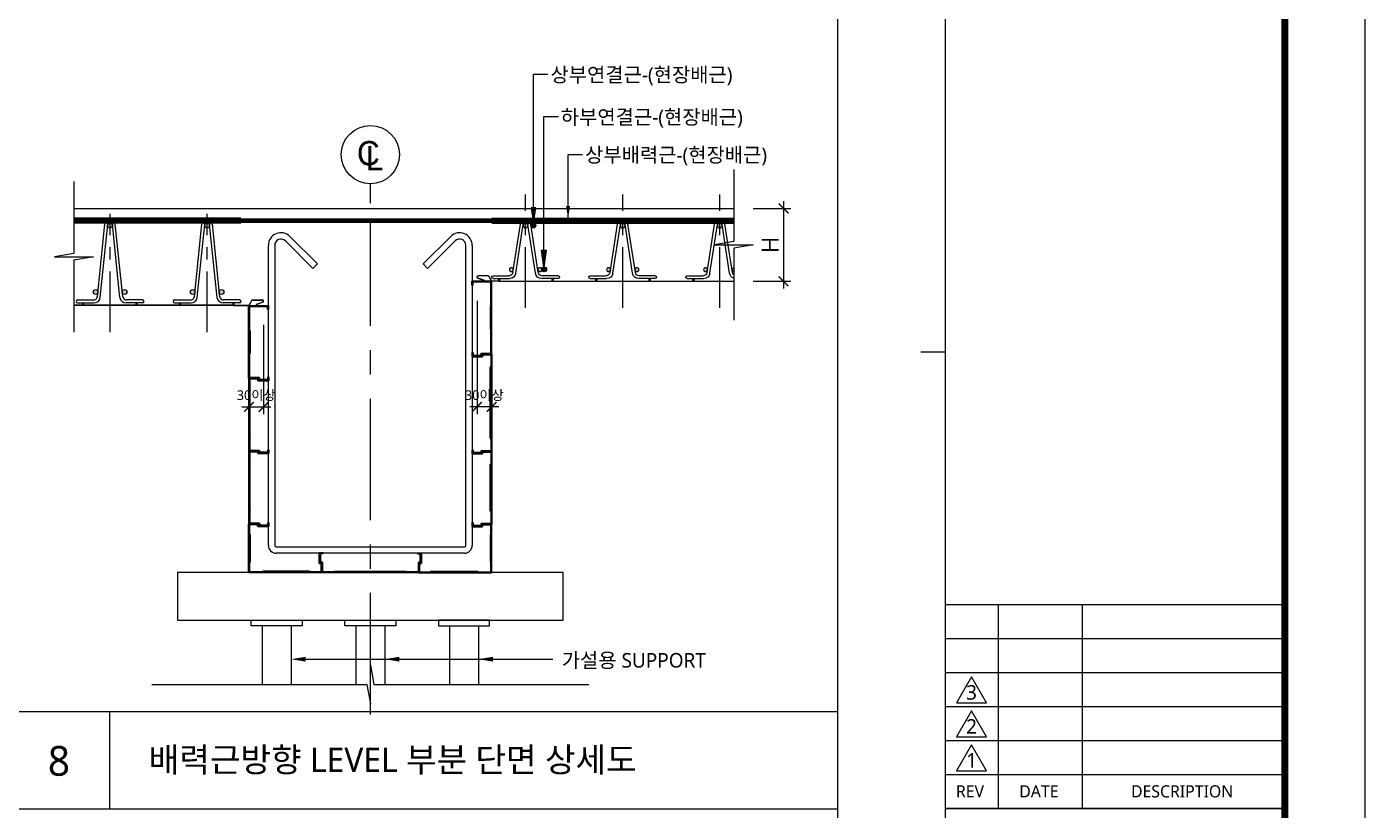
# Model space of a CAD drawing. Extents: x 10983 to 44623, y -18406 to 11294.
# Drawn here: x 16713 to 19471, y -16463 to -14849 of the extents above; entities that cross this region are included whole.
import ezdxf
from ezdxf.enums import TextEntityAlignment as Align

# ---------------------------------------------------------------- set-up
doc = ezdxf.new("R2010")
doc.units = 0
doc.header["$LTSCALE"] = 100
doc.header["$MEASUREMENT"] = 0
doc.header["$PDMODE"] = 3
doc.header["$PDSIZE"] = 10
doc.linetypes.add('CEN', pattern=[62, 60, -1, 0, -1])
doc.linetypes.add('CENTERX2', pattern=[4, 2.5, -0.5, 0.5, -0.5])
doc.layers.get('0').update_dxf_attribs({"linetype": 'CONTINUOUS'})
doc.layers.get('Defpoints').update_dxf_attribs({"color": 165, "linetype": 'CONTINUOUS'})
for name, color, linetype in [('-상부연결근', 4, 'CONTINUOUS'), ('-하부연결근', 4, 'CONTINUOUS'), ('DECK-CEN', 1, 'CEN'), ('DECK-CON', 2, 'CONTINUOUS'), ('DECK-DIM', 255, 'CONTINUOUS'), ('DECK-LATTICE', 7, 'CONTINUOUS'), ('DECK-MAIN BAR', 2, 'CONTINUOUS'), ('DECK-PG', 4, 'CONTINUOUS'), ('DECK-RC', 251, 'CONTINUOUS'), ('DECK-RC(ETC)', 252, 'CONTINUOUS'), ('DECK-TABLE', 7, 'CONTINUOUS'), ('DECK-TEX1', 6, 'CONTINUOUS'), ('DECK-TEXT', 7, 'CONTINUOUS'), ('DECK-TITLE TEXT', 3, 'CONTINUOUS'), ('DECK-TRANS', 3, 'CONTINUOUS'), ('E2', 7, 'CONTINUOUS'), ('form', 7, 'CONTINUOUS'), ('form_TEX', 7, 'CONTINUOUS'), ('REVISION1', 10, 'CONTINUOUS')]:
    doc.layers.add(name, color=color, linetype=linetype)
doc.styles.add('SY Panel', font='malgun.ttf')
doc.styles.add('VICON TEXT', font='malgun.ttf')
doc.styles.add('굴림', font='Gulim.ttf')
doc.dimstyles.new('STDECK-DIM', dxfattribs={"dimtxt": 35, "dimasz": 20, "dimexe": 15, "dimexo": 40, "dimgap": 10, "dimtad": 1, "dimdec": 0, "dimtxsty": 'SY Panel', "dimblk": 'ARCHTICK', "dimcen": 2.5, "dimdle": 15, "dimclrd": 7, "dimclre": 7, "dimclrt": 6, "dimadec": 0, "dimazin": 0, "dimtfac": 1, "dimtdec": 0, "dimtmove": 0, "dimatfit": 3, "dimldrblk": 'ARCHTICK', "dimfxl": 1, "dimarcsym": 0})
doc.dimstyles.new('SY-SHAPE DIM', dxfattribs={"dimscale": 2.5, "dimtxt": 12, "dimasz": 7, "dimexe": 3, "dimexo": 3, "dimgap": 1.5, "dimtad": 1, "dimdec": 0, "dimlunit": 6, "dimtxsty": 'SY Panel', "dimcen": 2.5, "dimclrt": 4, "dimadec": 0, "dimazin": 0, "dimtfac": 1, "dimtdec": 0, "dimtix": 1, "dimtmove": 0, "dimatfit": 3, "dimfxl": 1, "dimarcsym": 0})

# ---------------------------------------------------------------- blocks, each defined once
blk = doc.blocks.new('_ArchTick')
at = {"color": 0, "linetype": 'ByBlock', "const_width": 0.15}
blk.add_lwpolyline([(-0.5, -0.5), (0.5, 0.5)], dxfattribs=at)
blk = doc.blocks.new('*D533')
at = {"layer": 'DECK-DIM', "color": 7, "linetype": 'ByBlock', "lineweight": -2}
for p, q in [((17200.7, -15463.3), (17200.7, -15647)), ((17170.7, -15475), (17170.7, -15647)), ((17155.7, -15632), (17215.7, -15632))]:
    blk.add_line(p, q, dxfattribs=at)
at = {"layer": 'Defpoints', "color": 0, "ltscale": 0.5}
for p in [(17170.7, -15435), (17200.7, -15423.3), (17200.7, -15632)]:
    blk.add_point(p, dxfattribs=at)
at = {"layer": 'DECK-DIM', "color": 7, "lineweight": -2, "ltscale": 0.5, "xscale": 20, "yscale": 20, "zscale": 20, "rotation": 180}
blk.add_blockref('_ArchTick', (17170.7, -15632), dxfattribs=at)
at = {"layer": 'DECK-DIM', "color": 7, "lineweight": -2, "ltscale": 0.5, "xscale": 20, "yscale": 20, "zscale": 20}
blk.add_blockref('_ArchTick', (17200.7, -15632), dxfattribs=at)
at = {"layer": 'DECK-DIM', "color": 6, "ltscale": 0.5, "insert": (17185.7, -15608.9), "char_height": 35, "attachment_point": 5, "style": 'SY Panel'}
blk.add_mtext('{\\H0.57143x;30이상}', dxfattribs=at)
blk = doc.blocks.new('*D534')
at = {"layer": 'DECK-DIM', "color": 7, "linetype": 'ByBlock', "lineweight": -2}
for p, q in [((17640.7, -15413.3), (17640.7, -15647)), ((17670.7, -15475), (17670.7, -15647)), ((17685.7, -15632), (17625.7, -15632))]:
    blk.add_line(p, q, dxfattribs=at)
at = {"layer": 'Defpoints', "color": 0, "ltscale": 0.5}
for p in [(17640.7, -15373.3), (17670.7, -15435), (17640.7, -15632)]:
    blk.add_point(p, dxfattribs=at)
at = {"layer": 'DECK-DIM', "color": 7, "lineweight": -2, "ltscale": 0.5, "xscale": 20, "yscale": 20, "zscale": 20, "rotation": 180}
blk.add_blockref('_ArchTick', (17640.7, -15632), dxfattribs=at)
at = {"layer": 'DECK-DIM', "color": 7, "lineweight": -2, "ltscale": 0.5, "xscale": 20, "yscale": 20, "zscale": 20}
blk.add_blockref('_ArchTick', (17670.7, -15632), dxfattribs=at)
at = {"layer": 'DECK-DIM', "color": 6, "ltscale": 0.5, "insert": (17655.7, -15608.9), "char_height": 35, "attachment_point": 5, "style": 'SY Panel'}
blk.add_mtext('{\\H0.57143x;30이상}', dxfattribs=at)
blk = doc.blocks.new('*D535')
at = {"layer": 'DECK-DIM', "color": 7, "lineweight": -2}
for p, q in [((18272.1, -15208.3), (18272.1, -15388.3)), ((18209.5, -15223.3), (18287.1, -15223.3)), ((18209.5, -15373.3), (18287.1, -15373.3))]:
    blk.add_line(p, q, dxfattribs=at)
at = {"layer": 'Defpoints', "color": 0, "ltscale": 0.5}
for p in [(18169.5, -15223.3), (18169.5, -15373.3), (18272.1, -15373.3)]:
    blk.add_point(p, dxfattribs=at)
at = {"layer": 'DECK-DIM', "color": 7, "lineweight": -2, "ltscale": 0.5, "xscale": 20, "yscale": 20, "zscale": 20}
for p, rotation in [((18272.1, -15223.3), 90), ((18272.1, -15373.3), 270)]:
    blk.add_blockref('_ArchTick', p, dxfattribs=dict(at, rotation=rotation))
at = {"layer": 'DECK-DIM', "color": 6, "ltscale": 0.5, "insert": (18244.6, -15298.3), "char_height": 35, "attachment_point": 5, "rotation": 90, "style": 'SY Panel'}
blk.add_mtext('H', dxfattribs=at)
blk = doc.blocks.new('OC1-150')
at = {"color": 7}
for p, q in [((48, 154), (8, 154)), ((8, 146), (9, 146)), ((10, 0), (10, 1))]:
    blk.add_line(p, q, dxfattribs=at)
at = {"color": 7, "lineweight": 35, "ltscale": 0.2175}
for p, q in [((8, 146), (8, 154)), ((9, 146), (9, 153))]:
    blk.add_line(p, q, dxfattribs=at)
at = {"color": 7, "lineweight": 35}
for p, q in [((47, 153), (9, 153)), ((47, 5), (47, 153)), ((48, 4), (48, 154)), ((46, 102), (46, 56)), ((47, 54), (47, 104)), ((10, 1), (26.5, 1)), ((10, 0), (27.5, 0))]:
    blk.add_line(p, q, dxfattribs=at)
at = {"color": 7, "lineweight": 35, "ltscale": 0.055902}
for p, q in [((46, 102), (47, 104)), ((47, 54), (46, 56))]:
    blk.add_line(p, q, dxfattribs=at)
at = {"color": 7, "lineweight": 35, "ltscale": 0.16}
for p, q in [((26.5, 5), (47, 5)), ((27.5, 4), (48, 4))]:
    blk.add_line(p, q, dxfattribs=at)
at = {"color": 7, "lineweight": 35, "ltscale": 0.085}
for p, q in [((26.5, 1), (26.5, 5)), ((27.5, 0), (27.5, 4))]:
    blk.add_line(p, q, dxfattribs=at)
blk = doc.blocks.new('OC9-150')
at = {"color": 7, "lineweight": 35}
for p, q in [((0, 38), (0, 20.5)), ((1, 38), (1, 21.5)), ((154, 0), (4, 0)), ((153, 1), (5, 1)), ((29, 1), (129, 1)), ((31, 2), (127, 2)), ((41, 1), (121, 1))]:
    blk.add_line(p, q, dxfattribs=at)
at = {"color": 7}
blk.add_line((1, 38), (0, 38), dxfattribs=at)
at = {"color": 7, "lineweight": 35, "ltscale": 0.435001}
for p, q in [((149, 40), (149, 18.5)), ((150, 39), (150, 19.5))]:
    blk.add_line(p, q, dxfattribs=at)
at = {"color": 7, "lineweight": 35, "ltscale": 0.2175}
for p, q in [((157, 40), (149, 40)), ((157, 39), (150, 39))]:
    blk.add_line(p, q, dxfattribs=at)
at = {"color": 7, "lineweight": 35, "ltscale": 0.025}
blk.add_line((157, 39), (157, 40), dxfattribs=at)
at = {"color": 7, "lineweight": 35, "ltscale": 0.085}
for p, q in [((4, 20.5), (0, 20.5)), ((5, 21.5), (1, 21.5))]:
    blk.add_line(p, q, dxfattribs=at)
at = {"color": 7, "lineweight": 35, "ltscale": 0.16}
for p, q in [((4, 20.5), (4, 0)), ((5, 21.5), (5, 1))]:
    blk.add_line(p, q, dxfattribs=at)
at = {"color": 7, "lineweight": 35, "ltscale": 0.055902}
for p, q in [((31, 2), (29, 1)), ((129, 1), (127, 2))]:
    blk.add_line(p, q, dxfattribs=at)
at = {"color": 7, "lineweight": 35, "ltscale": 0.06}
for p, q in [((153, 18.5), (149, 18.5)), ((154, 19.5), (150, 19.5))]:
    blk.add_line(p, q, dxfattribs=at)
at = {"color": 7, "lineweight": 35, "ltscale": 0.210001}
for p, q in [((153, 18.5), (153, 1)), ((154, 19.5), (154, 0))]:
    blk.add_line(p, q, dxfattribs=at)
blk = doc.blocks.new('OC5-150')
at = {"color": 7, "lineweight": 35}
for p, q in [((0, 0), (0, 100)), ((1, 1), (1, 99)), ((1, 80), (1, 20)), ((1, 80), (1, 20)), ((1, 68), (1, 28)), ((1, 68), (1, 28)), ((2, 78), (2, 22)), ((149, 1), (1, 1)), ((127, 1), (27, 1)), ((127, 1), (27, 1)), ((125, 2), (29, 2)), ((115, 1), (35, 1)), ((150, 0), (0, 0))]:
    blk.add_line(p, q, dxfattribs=at)
at = {"color": 7, "lineweight": 35, "ltscale": 0.16}
for p, q in [((19.5, 100), (0, 100)), ((18.5, 99), (1, 99))]:
    blk.add_line(p, q, dxfattribs=at)
at = {"color": 7, "lineweight": 35, "ltscale": 0.085}
for p, q in [((18.5, 95), (18.5, 99)), ((19.5, 96), (19.5, 100))]:
    blk.add_line(p, q, dxfattribs=at)
at = {"color": 7, "lineweight": 35, "ltscale": 0.435001}
for p, q in [((40, 95), (18.5, 95)), ((39, 96), (19.5, 96)), ((145, 40), (145, 18.5)), ((146, 39), (146, 19.5))]:
    blk.add_line(p, q, dxfattribs=at)
at = {"color": 7, "lineweight": 35, "ltscale": 0.2175}
for p, q in [((39, 103), (39, 96)), ((40, 103), (40, 95)), ((153, 40), (145, 40)), ((153, 39), (146, 39))]:
    blk.add_line(p, q, dxfattribs=at)
at = {"color": 7, "lineweight": 35, "ltscale": 0.025}
for p, q in [((39, 103), (40, 103)), ((153, 39), (153, 40))]:
    blk.add_line(p, q, dxfattribs=at)
at = {"color": 7, "lineweight": 35, "ltscale": 0.055902}
for p, q in [((2, 78), (1, 80)), ((1, 20), (2, 22)), ((27, 1), (29, 2)), ((125, 2), (127, 1))]:
    blk.add_line(p, q, dxfattribs=at)
at = {"color": 7, "lineweight": 35, "ltscale": 0.06}
for p, q in [((149, 18.5), (145, 18.5)), ((150, 19.5), (146, 19.5))]:
    blk.add_line(p, q, dxfattribs=at)
at = {"color": 7, "lineweight": 35, "ltscale": 0.210001}
for p, q in [((149, 18.5), (149, 1)), ((150, 19.5), (150, 0))]:
    blk.add_line(p, q, dxfattribs=at)
blk = doc.blocks.new('OC12-200')
at = {"color": 7, "lineweight": 35}
for p, q in [((-204, 38), (-204, 20.5)), ((-203, 38), (-203, 21.5)), ((3, 38), (3, 21.5)), ((4, 38), (4, 20.5)), ((0, 0), (-200, 0)), ((-1, 1), (-199, 1)), ((-175, 1), (-25, 1)), ((-173, 2), (-27, 2)), ((-163, 1), (-33, 1)), ((-7.1, 0), (-40.3, 0))]:
    blk.add_line(p, q, dxfattribs=at)
for p, q in [((-203, 38), (-204, 38)), ((3, 38), (4, 38))]:
    blk.add_line(p, q)
at = {"color": 7, "lineweight": 35, "ltscale": 0.085}
for p, q in [((-200, 20.5), (-204, 20.5)), ((-199, 21.5), (-203, 21.5)), ((-1, 21.5), (3, 21.5)), ((0, 20.5), (4, 20.5))]:
    blk.add_line(p, q, dxfattribs=at)
at = {"color": 7, "lineweight": 35, "ltscale": 0.16}
for p, q in [((-200, 20.5), (-200, 0)), ((-199, 21.5), (-199, 1)), ((-1, 21.5), (-1, 1)), ((0, 20.5), (0, 0))]:
    blk.add_line(p, q, dxfattribs=at)
at = {"color": 7, "lineweight": 35, "ltscale": 0.055902}
for p, q in [((-173, 2), (-175, 1)), ((-25, 1), (-27, 2))]:
    blk.add_line(p, q, dxfattribs=at)
blk = doc.blocks.new('OC10-200')
at = {"color": 7, "lineweight": 35}
for p, q in [((-204, 38), (-204, 20.5)), ((-203, 38), (-203, 21.5)), ((0, 0), (-200, 0)), ((-1, 1), (-199, 1)), ((-175, 1), (-25, 1)), ((-173, 2), (-27, 2)), ((-163, 1), (-33, 1))]:
    blk.add_line(p, q, dxfattribs=at)
blk.add_line((-203, 38), (-204, 38))
at = {"color": 7, "lineweight": 35, "ltscale": 0.435001}
for p, q in [((-5, 40), (-5, 18.5)), ((-4, 39), (-4, 19.5))]:
    blk.add_line(p, q, dxfattribs=at)
at = {"color": 7, "lineweight": 35, "ltscale": 0.2175}
for p, q in [((3, 40), (-5, 40)), ((3, 39), (-4, 39))]:
    blk.add_line(p, q, dxfattribs=at)
at = {"color": 7, "lineweight": 35, "ltscale": 0.025}
blk.add_line((3, 39), (3, 40), dxfattribs=at)
at = {"color": 7, "lineweight": 35, "ltscale": 0.085}
for p, q in [((-200, 20.5), (-204, 20.5)), ((-199, 21.5), (-203, 21.5))]:
    blk.add_line(p, q, dxfattribs=at)
at = {"color": 7, "lineweight": 35, "ltscale": 0.16}
for p, q in [((-200, 20.5), (-200, 0)), ((-199, 21.5), (-199, 1))]:
    blk.add_line(p, q, dxfattribs=at)
at = {"color": 7, "lineweight": 35, "ltscale": 0.055902}
for p, q in [((-173, 2), (-175, 1)), ((-25, 1), (-27, 2))]:
    blk.add_line(p, q, dxfattribs=at)
at = {"color": 7, "lineweight": 35, "ltscale": 0.06}
for p, q in [((-1, 18.5), (-5, 18.5)), ((0, 19.5), (-4, 19.5))]:
    blk.add_line(p, q, dxfattribs=at)
at = {"color": 7, "lineweight": 35, "ltscale": 0.210001}
for p, q in [((-1, 18.5), (-1, 1)), ((0, 19.5), (0, 0))]:
    blk.add_line(p, q, dxfattribs=at)
blk = doc.blocks.new('TG8')
at = {"layer": 'DECK-MAIN BAR'}
h = blk.add_hatch(color=256, dxfattribs=at)
h.dxf.hatch_style = 1
h.paths.add_polyline_path([(17620.3, 14997.2, 1), (17628.3, 14997.2, 1)])
h.paths.add_polyline_path([(17600, 15088.2, 1), (17590, 15088.2, 1)])
edge = h.paths.add_edge_path()
edge.add_line((17566.5, 15001.1), (17566.5, 14993.3))
edge.add_arc((17565.7, 14997.2), 4, 281.5161, 438.4839)
h = blk.add_hatch(color=256, dxfattribs=at)
h.dxf.hatch_style = 1
h.paths.add_polyline_path([(17820.3, 14997.2, 1), (17828.3, 14997.2, 1)])
h.paths.add_polyline_path([(17761.7, 14997.2, 1), (17769.7, 14997.2, 1)])
h.paths.add_polyline_path([(17800, 15088.2, 1), (17790, 15088.2, 1)])
h = blk.add_hatch(color=256, dxfattribs=at)
h.dxf.hatch_style = 1
h.paths.add_polyline_path([(18020.3, 14997.2, 1), (18028.3, 14997.2, 1)])
h.paths.add_polyline_path([(17961.7, 14997.2, 1), (17969.7, 14997.2, 1)])
h.paths.add_polyline_path([(18000, 15088.2, 1), (17990, 15088.2, 1)])
at = {"layer": 'DECK-CEN', "linetype": 'CENTERX2', "ltscale": 0.5}
for p, q in [((17595, 14918.3), (17595, 15151.8)), ((17795, 14918.3), (17795, 15151.8)), ((17995, 14918.3), (17995, 15151.8))]:
    blk.add_line(p, q, dxfattribs=at)
at = {"layer": 'DECK-LATTICE', "ltscale": 0.5}
for p, q in [((18064.4, 15103.2), (17566.5, 15103.2)), ((18064.4, 15093.2), (17566.5, 15093.2)), ((17568.9, 14991.4), (17584.3, 15090.7)), ((17574.7, 14989.7), (17590.2, 15090.1)), ((17615.3, 14989.7), (17599.8, 15090.1)), ((17621.1, 14991.4), (17605.7, 15090.7)), ((17768.9, 14991.4), (17784.3, 15090.7)), ((17774.7, 14989.7), (17790.2, 15090.1)), ((17815.3, 14989.7), (17799.8, 15090.1)), ((17821.1, 14991.4), (17805.7, 15090.7)), ((17968.9, 14991.4), (17984.3, 15090.7)), ((17974.7, 14989.7), (17990.2, 15090.1)), ((18015.3, 14989.7), (17999.8, 15090.1)), ((18021.1, 14991.4), (18005.7, 15090.7)), ((17662, 14978.7), (17628.2, 14978.7)), ((17662, 14984.7), (17629.1, 14984.7)), ((17728, 14984.7), (17761, 14984.7)), ((17728, 14978.7), (17761.8, 14978.7)), ((17862, 14978.7), (17828.2, 14978.7)), ((17862, 14984.7), (17829.1, 14984.7)), ((17928, 14984.7), (17961, 14984.7)), ((17928, 14978.7), (17961.8, 14978.7)), ((18062, 14978.7), (18028.2, 14978.7)), ((18062, 14984.7), (18029.1, 14984.7))]:
    blk.add_line(p, q, dxfattribs=at)
for centre, radius, start, end in [((17587.2, 15090.2), 3.01, 349.5852, 169.9415), ((17602.8, 15090.2), 3.01, 10.0585, 190.4148), ((17787.2, 15090.2), 3.01, 349.5852, 169.9415), ((17802.8, 15090.2), 3.01, 10.0585, 190.4148), ((17987.2, 15090.2), 3.01, 349.5852, 169.9415), ((18002.8, 15090.2), 3.01, 10.0585, 190.4148), ((17561, 14992.7), 8, 314.1038, 351.1777), ((17561.8, 14991.7), 13, 291.2463, 351.1777), ((17628.2, 14991.7), 13, 188.8223, 270), ((17629.1, 14992.7), 8, 188.8223, 270), ((17662, 14981.7), 3, 270, 90), ((17728, 14981.7), 3, 90, 270), ((17761, 14992.7), 8, 270, 351.1777), ((17761.8, 14991.7), 13, 270, 351.1777), ((17828.2, 14991.7), 13, 188.8223, 270), ((17829.1, 14992.7), 8, 188.8223, 270), ((17862, 14981.7), 3, 270, 90), ((17928, 14981.7), 3, 90, 270), ((17961, 14992.7), 8, 270, 351.1777), ((17961.8, 14991.7), 13, 270, 351.1777), ((18028.2, 14991.7), 13, 188.8223, 270), ((18029.1, 14992.7), 8, 188.8223, 270), ((18062, 14981.7), 3, 270, 90)]:
    blk.add_arc(centre, radius, start, end, dxfattribs=at)
at = {"layer": 'DECK-MAIN BAR', "ltscale": 0.5}
for centre, radius in [((17595, 15088.2), 5), ((17795, 15088.2), 5), ((17995, 15088.2), 5), ((17624.3, 14997.2), 4), ((17765.7, 14997.2), 4), ((17824.3, 14997.2), 4), ((17965.7, 14997.2), 4), ((18024.3, 14997.2), 4)]:
    blk.add_circle(centre, radius, dxfattribs=at)
blk.add_arc((17565.7, 14997.2), 4, 281.5161, 78.4839, dxfattribs=at)
at = {"layer": 'DECK-PG'}
for p, q in [((17648.5, 14977.7), (17648.5, 14975.2)), ((17649, 14975.2), (17649, 14977.7)), ((17649.5, 14977.7), (17649.5, 14973.9)), ((17649.5, 14975.2), (17649.5, 14977.2)), ((17650, 14977.7), (17650, 14973.7)), ((17650.5, 14973.9), (17650.5, 14977.7)), ((17738.5, 14977.7), (17738.5, 14975.2)), ((17739, 14975.2), (17739, 14977.7)), ((17739.5, 14977.7), (17739.5, 14973.9)), ((17739.5, 14975.2), (17739.5, 14977.2)), ((17740, 14977.7), (17740, 14973.7)), ((17740.5, 14973.9), (17740.5, 14977.7)), ((17848.5, 14977.7), (17848.5, 14975.2)), ((17849, 14975.2), (17849, 14977.7)), ((17849.5, 14977.7), (17849.5, 14973.9)), ((17849.5, 14975.2), (17849.5, 14977.2)), ((17850, 14977.7), (17850, 14973.7)), ((17850.5, 14973.9), (17850.5, 14977.7)), ((17938.5, 14977.7), (17938.5, 14975.2)), ((17939, 14975.2), (17939, 14977.7)), ((17939.5, 14977.7), (17939.5, 14973.9)), ((17939.5, 14975.2), (17939.5, 14977.2)), ((17940, 14977.7), (17940, 14973.7)), ((17940.5, 14973.9), (17940.5, 14977.7)), ((18048.5, 14977.7), (18048.5, 14975.2)), ((18049, 14975.2), (18049, 14977.7)), ((18049.5, 14977.7), (18049.5, 14973.9)), ((18049.5, 14975.2), (18049.5, 14977.2)), ((18050, 14977.7), (18050, 14973.7)), ((18050.5, 14973.9), (18050.5, 14977.7)), ((18065.4, 14974.2), (18070.6, 14983.9)), ((18065.8, 14974), (18071.1, 14983.7)), ((18071.9, 14984.7), (18092.6, 14984.7)), ((18071.9, 14984.2), (18092.6, 14984.2)), ((18093.3, 14980.4), (18079.9, 14975.5)), ((18093.1, 14980.3), (18079.9, 14975.5)), ((18093.4, 14979.9), (18080.1, 14975)), ((18050.5, 14973.2), (18064.4, 14973.2)), ((18050.8, 14973.7), (18064.4, 14973.7))]:
    blk.add_line(p, q, dxfattribs=at)
at = {"layer": 'DECK-PG', "ltscale": 0.5}
for p, q in [((17649.3, 14973.7), (17566.5, 14973.7)), ((17649.5, 14973.2), (17566.5, 14973.2)), ((17739.5, 14973.2), (17650.5, 14973.2)), ((17739.3, 14973.7), (17650.8, 14973.7)), ((17849.5, 14973.2), (17740.5, 14973.2)), ((17849.3, 14973.7), (17740.8, 14973.7)), ((17939.5, 14973.2), (17850.5, 14973.2)), ((17939.3, 14973.7), (17850.8, 14973.7)), ((18049.5, 14973.2), (17940.5, 14973.2)), ((18049.3, 14973.7), (17940.8, 14973.7))]:
    blk.add_line(p, q, dxfattribs=at)
at = {"layer": 'DECK-PG'}
for centre, radius, start, end in [((17649.5, 14977.7), 1, 0, 180), ((17649.5, 14977.7), 1, 0, 180), ((17649, 14975.2), 0.5, 180, 0), ((17649.5, 14977.7), 0.5, 0, 180), ((17649.3, 14973.9), 0.25, 270, 0), ((17650.8, 14973.9), 0.25, 180, 270), ((17739.5, 14977.7), 1, 0, 180), ((17739.5, 14977.7), 1, 0, 180), ((17739, 14975.2), 0.5, 180, 0), ((17739.5, 14977.7), 0.5, 0, 180), ((17739.3, 14973.9), 0.25, 270, 0), ((17740.8, 14973.9), 0.25, 180, 270), ((17849.5, 14977.7), 1, 0, 180), ((17849.5, 14977.7), 1, 0, 180), ((17849, 14975.2), 0.5, 180, 0), ((17849.5, 14977.7), 0.5, 0, 180), ((17849.3, 14973.9), 0.25, 270, 0), ((17850.8, 14973.9), 0.25, 180, 270), ((17939.5, 14977.7), 1, 0, 180), ((17939.5, 14977.7), 1, 0, 180), ((17939, 14975.2), 0.5, 180, 0), ((17939.5, 14977.7), 0.5, 0, 180), ((17939.3, 14973.9), 0.25, 270, 0), ((17940.8, 14973.9), 0.25, 180, 270), ((18049.5, 14977.7), 1, 0, 180), ((18049.5, 14977.7), 1, 0, 180), ((18049, 14975.2), 0.5, 180, 0), ((18049.5, 14977.7), 0.5, 0, 180), ((18049.3, 14973.9), 0.25, 270, 0), ((18050.8, 14973.9), 0.25, 180, 270), ((18064.4, 14974.7), 1.05, 270, 331.3895), ((18064.4, 14974.7), 1.55, 270, 331.3895), ((18071.9, 14983.2), 1.46, 90, 151.3895), ((18071.9, 14983.2), 0.955, 90, 151.3895), ((18092.6, 14982.2), 2.46, 290, 90), ((18092.6, 14982.2), 1.96, 290, 90), ((17649.5, 14973.7), 0.5, 270, 0), ((17650.5, 14973.7), 0.5, 180, 270), ((17739.5, 14973.7), 0.5, 270, 0), ((17740.5, 14973.7), 0.5, 180, 270), ((17849.5, 14973.7), 0.5, 270, 0), ((17850.5, 14973.7), 0.5, 180, 270), ((17939.5, 14973.7), 0.5, 270, 0), ((17940.5, 14973.7), 0.5, 180, 270), ((18049.5, 14973.7), 0.5, 270, 0), ((18050.5, 14973.7), 0.5, 180, 270)]:
    blk.add_arc(centre, radius, start, end, dxfattribs=at)

msp = doc.modelspace()

# ---------------------------------------------------------------- hatches: boundary and pattern name
at = {"layer": '-상부연결근', "linetype": 'ByBlock'}
h = msp.add_hatch(color=0, dxfattribs=at)
h.paths.add_polyline_path([(17761.6, -15221.9), (17756.8, -15221.9), (17756.8, -15253.3)])
h.paths.add_polyline_path([(17756.8, -15221.9), (17752.1, -15221.9), (17756.8, -15253.3)])
at = {"layer": '-상부연결근'}
h = msp.add_hatch(color=256, dxfattribs=at)
h.dxf.hatch_style = 1
h.paths.add_polyline_path([(17761.8, -15258.3, 1), (17751.8, -15258.3, 1)])
at = {"layer": '-하부연결근', "linetype": 'ByBlock'}
h = msp.add_hatch(color=0, dxfattribs=at)
h.paths.add_polyline_path([(17778.2, -15340.3), (17778.2, -15308.9), (17773.5, -15308.9)])
h.paths.add_polyline_path([(17778.2, -15340.3), (17782.9, -15308.9), (17778.2, -15308.9)])
at = {"layer": '-하부연결근'}
h = msp.add_hatch(color=256, dxfattribs=at)
h.dxf.hatch_style = 1
h.paths.add_polyline_path([(17784, -15348.6, 1), (17774, -15348.6, 1)])
at = {"layer": 'DECK-MAIN BAR', "ltscale": 0.5}
h = msp.add_hatch(color=256, dxfattribs=at)
h.dxf.hatch_style = 1
h.paths.add_polyline_path([(16919.2, -15395.3, 1), (16909.2, -15395.3, 1)])
h.paths.add_polyline_path([(16859.9, -15395.3, 1), (16849.9, -15395.3, 1)])
h.paths.add_polyline_path([(16889.5, -15258.3, 1), (16879.5, -15258.3, 1)])
h = msp.add_hatch(color=256, dxfattribs=at)
h.dxf.hatch_style = 1
h.paths.add_polyline_path([(17119.2, -15395.3, 1), (17109.2, -15395.3, 1)])
h.paths.add_polyline_path([(17059.9, -15395.3, 1), (17049.9, -15395.3, 1)])
h.paths.add_polyline_path([(17089.5, -15258.3, 1), (17079.5, -15258.3, 1)])

# ---------------------------------------------------------------- linework, layer by layer
at = {"layer": '-상부연결근', "color": 0, "linetype": 'ByBlock'}
for p, q in [((17756.8, -14947), (17786.8, -14947)), ((17756.8, -15253.3), (17756.8, -14947))]:
    msp.add_line(p, q, dxfattribs=at)
msp.add_lwpolyline([(17761.6, -15221.9), (17752.1, -15221.9), (17756.8, -15253.3), (17761.6, -15221.9)], dxfattribs=at)
at = {"layer": '-상부연결근'}
msp.add_circle((17756.8, -15258.3), 5, dxfattribs=at)
at = {"layer": '-하부연결근', "color": 0, "linetype": 'ByBlock'}
for p, q in [((17778.2, -15034.2), (17808.2, -15034.2)), ((17778.2, -15344.1), (17778.2, -15034.2))]:
    msp.add_line(p, q, dxfattribs=at)
msp.add_lwpolyline([(17773.5, -15308.9), (17782.9, -15308.9), (17778.2, -15344.1), (17773.5, -15308.9)], dxfattribs=at)
at = {"layer": '-하부연결근'}
msp.add_circle((17779, -15348.6), 5, dxfattribs=at)
at = {"linetype": 'Continuous', "ltscale": 4}
msp.add_line((17287.7, -16151.7), (17797.1, -16151.7), dxfattribs=at)
for points in [[(17287.7, -16156.7), (17257.7, -16151.7), (17287.7, -16146.7)], [(17480.7, -16156.7), (17450.7, -16151.7), (17480.7, -16146.7)], [(17673.7, -16156.7), (17643.7, -16151.7), (17673.7, -16146.7)]]:
    msp.add_solid(points, dxfattribs=at)
at = {"layer": 'DECK-CEN', "linetype": 'CENTERX2', "ltscale": 0.5}
for p, q in [((16884.5, -15478.2), (16884.5, -15234.7)), ((17084.5, -15478.2), (17084.5, -15234.7))]:
    msp.add_line(p, q, dxfattribs=at)
at = {"layer": 'DECK-CEN', "linetype": 'CENTERX2'}
msp.add_line((17420.9, -16265.3), (17420.9, -15252.7), dxfattribs=at)
at = {"layer": 'DECK-CON'}
msp.add_line((16810.2, -15223.3), (18169.5, -15223.3), dxfattribs=at)
for points in [[(18169.5, -15143.3), (18169.5, -15291.3), (18129.5, -15298.3), (18209.5, -15298.3), (18169.5, -15305.4), (18169.5, -15453.3)], [(16810.2, -15168.1), (16810.2, -15316), (16770.2, -15323.1), (16850.2, -15323.1), (16810.2, -15330.1), (16810.2, -15478.1)], [(16970.9, -16203.7), (17413.9, -16203.7), (17420.9, -16243.7), (17420.9, -16163.7), (17428, -16203.7), (17870.9, -16203.7)]]:
    msp.add_lwpolyline(points, dxfattribs=at)
at = {"layer": 'DECK-LATTICE', "ltscale": 0.5}
for p, q in [((17154, -15243.3), (16810.2, -15243.3)), ((17154, -15253.3), (16810.2, -15253.3)), ((16858.4, -15405.1), (16873.8, -15255.8)), ((16864.2, -15406.8), (16879.8, -15256.5)), ((16904.9, -15406.8), (16889.3, -15256.5)), ((16910.7, -15405.1), (16895.3, -15255.8)), ((17058.4, -15405.1), (17073.8, -15255.8)), ((17064.2, -15406.8), (17079.8, -15256.5)), ((17104.9, -15406.8), (17089.3, -15256.5)), ((17110.7, -15405.1), (17095.3, -15255.8)), ((16817.5, -15411.8), (16850.5, -15411.8)), ((16951.5, -15411.8), (16918.6, -15411.8)), ((17017.5, -15411.8), (17050.5, -15411.8)), ((17151.5, -15411.8), (17118.6, -15411.8)), ((16817.5, -15417.8), (16851.4, -15417.8)), ((16951.5, -15417.8), (16917.7, -15417.8)), ((17017.5, -15417.8), (17051.4, -15417.8)), ((17151.5, -15417.8), (17117.7, -15417.8))]:
    msp.add_line(p, q, dxfattribs=at)
for centre, radius, start, end in [((16876.8, -15256.4), 3.01, 349.5852, 169.9415), ((16892.3, -15256.4), 3.01, 10.0585, 190.4148), ((17076.8, -15256.4), 3.01, 349.5852, 169.9415), ((17092.3, -15256.4), 3.01, 10.0585, 190.4148), ((16817.5, -15414.8), 3, 90, 270), ((16850.5, -15403.8), 8, 270, 351.1777), ((16851.4, -15404.8), 13, 270, 351.1777), ((16917.7, -15404.8), 13, 188.8223, 270), ((16918.6, -15403.8), 8, 188.8223, 270), ((16951.5, -15414.8), 3, 270, 90), ((17017.5, -15414.8), 3, 90, 270), ((17050.5, -15403.8), 8, 270, 351.1777), ((17051.4, -15404.8), 13, 270, 351.1777), ((17117.7, -15404.8), 13, 188.8223, 270), ((17118.6, -15403.8), 8, 188.8223, 270), ((17151.5, -15414.8), 3, 270, 90)]:
    msp.add_arc(centre, radius, start, end, dxfattribs=at)
at = {"layer": 'DECK-MAIN BAR', "ltscale": 0.5}
for centre in [(16884.5, -15258.3), (17084.5, -15258.3), (16854.9, -15395.3), (16914.2, -15395.3), (17054.9, -15395.3), (17114.2, -15395.3)]:
    msp.add_circle(centre, 5, dxfattribs=at)
at = {"layer": 'DECK-PG'}
for p, q in [((17171.1, -15422.3), (17176.4, -15412.6)), ((17171.5, -15422.5), (17176.8, -15412.8)), ((17177.6, -15411.8), (17198.3, -15411.8)), ((17177.6, -15412.3), (17198.3, -15412.3)), ((16828, -15418.8), (16828, -15421.3)), ((16828.5, -15421.3), (16828.5, -15418.8)), ((16829, -15418.8), (16829, -15422.6)), ((16829, -15421.3), (16829, -15419.3)), ((16829.5, -15418.8), (16829.5, -15422.8)), ((16830, -15422.6), (16830, -15418.8)), ((16938, -15418.8), (16938, -15421.3)), ((16938.5, -15421.3), (16938.5, -15418.8)), ((16939, -15418.8), (16939, -15422.6)), ((16939, -15421.3), (16939, -15419.3)), ((16939.5, -15418.8), (16939.5, -15422.8)), ((16940, -15422.6), (16940, -15418.8)), ((17028, -15418.8), (17028, -15421.3)), ((17028.5, -15421.3), (17028.5, -15418.8)), ((17029, -15418.8), (17029, -15422.6)), ((17029, -15421.3), (17029, -15419.3)), ((17029.5, -15418.8), (17029.5, -15422.8)), ((17030, -15422.6), (17030, -15418.8)), ((17138, -15418.8), (17138, -15421.3)), ((17138.5, -15421.3), (17138.5, -15418.8)), ((17139, -15418.8), (17139, -15422.6)), ((17139, -15421.3), (17139, -15419.3)), ((17139.5, -15418.8), (17139.5, -15422.8)), ((17140, -15422.6), (17140, -15418.8)), ((17140, -15423.3), (17170.1, -15423.3)), ((17140.3, -15422.8), (17170.1, -15422.8)), ((17199, -15416.1), (17185.6, -15421)), ((17199.1, -15416.6), (17185.8, -15421.5))]:
    msp.add_line(p, q, dxfattribs=at)
at = {"layer": 'DECK-PG', "ltscale": 0.5}
for p, q in [((16828.8, -15422.8), (16810.2, -15422.8)), ((16829, -15423.3), (16810.2, -15423.3)), ((16939, -15423.3), (16830, -15423.3)), ((16938.8, -15422.8), (16830.3, -15422.8)), ((17029, -15423.3), (16940, -15423.3)), ((17028.8, -15422.8), (16940.3, -15422.8)), ((17139, -15423.3), (17030, -15423.3)), ((17138.8, -15422.8), (17030.3, -15422.8)), ((17185.6, -15421), (17185.8, -15421.5))]:
    msp.add_line(p, q, dxfattribs=at)
at = {"layer": 'DECK-PG'}
for centre, radius, start, end in [((17177.6, -15413.3), 1.46, 90, 151.3895), ((17177.6, -15413.3), 0.955, 90, 151.3895), ((17198.3, -15414.3), 2.46, 290, 90), ((17198.3, -15414.3), 1.96, 290, 90), ((16829, -15418.8), 1, 0, 180), ((16829, -15418.8), 1, 0, 180), ((16828.5, -15421.3), 0.5, 180, 0), ((16829, -15418.8), 0.5, 0, 180), ((16828.8, -15422.6), 0.25, 270, 0), ((16829, -15422.8), 0.5, 270, 0), ((16830, -15422.8), 0.5, 180, 270), ((16830.3, -15422.6), 0.25, 180, 270), ((16939, -15418.8), 1, 0, 180), ((16939, -15418.8), 1, 0, 180), ((16938.5, -15421.3), 0.5, 180, 0), ((16939, -15418.8), 0.5, 0, 180), ((16938.8, -15422.6), 0.25, 270, 0), ((16939, -15422.8), 0.5, 270, 0), ((16940, -15422.8), 0.5, 180, 270), ((16940.3, -15422.6), 0.25, 180, 270), ((17029, -15418.8), 1, 0, 180), ((17029, -15418.8), 1, 0, 180), ((17028.5, -15421.3), 0.5, 180, 0), ((17029, -15418.8), 0.5, 0, 180), ((17028.8, -15422.6), 0.25, 270, 0), ((17029, -15422.8), 0.5, 270, 0), ((17030, -15422.8), 0.5, 180, 270), ((17030.3, -15422.6), 0.25, 180, 270), ((17139, -15418.8), 1, 0, 180), ((17139, -15418.8), 1, 0, 180), ((17138.5, -15421.3), 0.5, 180, 0), ((17139, -15418.8), 0.5, 0, 180), ((17138.8, -15422.6), 0.25, 270, 0), ((17139, -15422.8), 0.5, 270, 0), ((17140, -15422.8), 0.5, 180, 270), ((17140.3, -15422.6), 0.25, 180, 270), ((17170.1, -15421.8), 1.05, 270, 331.3895), ((17170.1, -15421.8), 1.55, 270, 331.3895)]:
    msp.add_arc(centre, radius, start, end, dxfattribs=at)
at = {"layer": 'DECK-RC', "color": 1}
for p, q in [((17210.7, -15917.3), (17210.7, -15299.3)), ((17223.7, -15299.3), (17223.7, -15917.3)), ((17302.5, -15346.7), (17245.9, -15290.1)), ((17255.1, -15281), (17311.7, -15337.5)), ((17529.8, -15337.5), (17586.3, -15281)), ((17595.5, -15290.1), (17538.9, -15346.7)), ((17617.7, -15917.3), (17617.7, -15299.3)), ((17630.7, -15299.3), (17630.7, -15917.3)), ((17311.7, -15337.5), (17302.5, -15346.7)), ((17538.9, -15346.7), (17529.8, -15337.5)), ((17226.7, -15920.3), (17614.7, -15920.3)), ((17614.7, -15933.3), (17226.7, -15933.3))]:
    msp.add_line(p, q, dxfattribs=at)
for centre, radius, start, end in [((17236.7, -15299.3), 26, 45, 180), ((17604.7, -15299.3), 26, 0, 135), ((17236.7, -15299.3), 13, 45, 180), ((17604.7, -15299.3), 13, 0, 135), ((17226.7, -15917.3), 16, 180, 270), ((17226.7, -15917.3), 3, 180, 270), ((17614.7, -15917.3), 16, 270, 0), ((17614.7, -15917.3), 3, 270, 0)]:
    msp.add_arc(centre, radius, start, end, dxfattribs=at)
at = {"layer": 'DECK-RC(ETC)', "linetype": 'Continuous', "ltscale": 4}
for p, q in [((17817.9, -15973.3), (17023.5, -15973.3)), ((17023.5, -15973.3), (17023.5, -16071.6)), ((17817.9, -16071.6), (17817.9, -15973.3)), ((17023.5, -16071.6), (17817.9, -16071.6)), ((17175.4, -16071.6), (17280.1, -16071.6)), ((17175.4, -16082.9), (17175.4, -16071.6)), ((17280.1, -16071.6), (17280.1, -16082.9)), ((17368.4, -16071.6), (17473.1, -16071.6)), ((17368.4, -16082.9), (17368.4, -16071.6)), ((17473.1, -16071.6), (17473.1, -16082.9)), ((17666, -16071.6), (17561.4, -16071.6)), ((17561.4, -16071.6), (17561.4, -16082.9)), ((17666, -16082.9), (17666, -16071.6)), ((17280.1, -16082.9), (17175.4, -16082.9)), ((17197.7, -16082.9), (17197.7, -16203.7)), ((17257.7, -16082.9), (17257.7, -16203.7)), ((17473.1, -16082.9), (17368.4, -16082.9)), ((17390.7, -16082.9), (17390.7, -16203.7)), ((17450.7, -16082.9), (17450.7, -16203.7)), ((17561.4, -16082.9), (17666, -16082.9)), ((17583.7, -16082.9), (17583.7, -16203.7)), ((17643.7, -16082.9), (17643.7, -16203.7))]:
    msp.add_line(p, q, dxfattribs=at)
at = {"layer": 'DECK-TABLE', "ltscale": 0.5}
for p, q in [((18383.2, -16260.3), (11583.2, -16260.3)), ((16883.2, -16260.3), (16883.2, -16460.3)), ((18383.2, -16460.3), (11583.2, -16460.3))]:
    msp.add_line(p, q, dxfattribs=at)
msp.add_lwpolyline([(11583.2, -13160.3), (18383.2, -13160.3), (18383.2, -18110.3), (11583.2, -18110.3)], close=True, dxfattribs=at)
at = {"layer": 'DECK-TRANS', "const_width": 10, "elevation": 0}
msp.add_lwpolyline([(18169.5, -15248.3), (16810.2, -15248.3)], dxfattribs=at)
at = {"layer": 'Defpoints'}
msp.add_lwpolyline([(11060.6, -18406.4), (19470.6, -18406.4), (19470.6, -12466.3), (11060.6, -12466.3)], close=True, dxfattribs=at)
at = {"layer": 'E2', "linetype": 'ByBlock'}
msp.add_line((17420.9, -15212.4), (17420.9, -15172.4), dxfattribs=at)
msp.add_circle((17420.9, -15112.4), 60, dxfattribs=at)
at = {"layer": 'form', "color": 30}
for p, q in [((18604.9, -12860.3), (18604.9, -18178.5)), ((18604.9, -15519.4), (18554.9, -15519.4))]:
    msp.add_line(p, q, dxfattribs=at)
at = {"layer": 'form', "ltscale": 2}
for p, q in [((18604.9, -16038.9), (19304.2, -16038.9)), ((18714, -16038.9), (18714, -16458.9)), ((18887.7, -16038.9), (18887.7, -16458.9)), ((18604.9, -16108.9), (19304.2, -16108.9)), ((18604.9, -16178.9), (19304.2, -16178.9)), ((18604.9, -16248.9), (19304.2, -16248.9)), ((18604.9, -16318.9), (19304.2, -16318.9)), ((18604.9, -16388.9), (19304.2, -16388.9)), ((19304.9, -16458.9), (18604.9, -16458.9)), ((18604.9, -16458.9), (19304.9, -16458.9))]:
    msp.add_line(p, q, dxfattribs=at)
at = {"layer": 'form', "color": 30, "ltscale": 0.5}
msp.add_line((18604.9, -16458.9), (19304.2, -16458.9), dxfattribs=at)
at = {"layer": 'form', "color": 30, "const_width": 14.2}
msp.add_lwpolyline([(11351.2, -12860.3), (11351.2, -18178.5), (19304.9, -18178.5), (19304.9, -12860.3)], close=True, dxfattribs=at)
at = {"layer": 'REVISION1', "ltscale": 2}
for points in [[(18659.6, -16187.8), (18628.5, -16241.6), (18690.6, -16241.6), (18659.6, -16187.8)], [(18659.6, -16257.8), (18628.5, -16311.6), (18690.6, -16311.6), (18659.6, -16257.8)], [(18659.6, -16327.8), (18628.5, -16381.6), (18690.6, -16381.6), (18659.6, -16327.8)]]:
    msp.add_lwpolyline(points, dxfattribs=at)

# ---------------------------------------------------------------- block references
for name, p in [('OC1-150', (17622.7, -15527.3)), ('OC5-150', (17170.7, -15973.3)), ('OC12-200', (17520.7, -15973.3))]:
    msp.add_blockref(name, p)
at = {"xscale": -1}
for name, p in [('OC1-150', (17218.7, -15577.3)), ('OC5-150', (17670.7, -15973.3))]:
    msp.add_blockref(name, p, dxfattribs=at)
at = {"rotation": 90}
for name, p in [('OC10-200', (17670.7, -15523.3)), ('OC9-150', (17670.7, -15877.3))]:
    msp.add_blockref(name, p, dxfattribs=at)
at = {"xscale": -1, "rotation": 270}
for p in [(17170.7, -15727.3), (17170.7, -15877.3)]:
    msp.add_blockref('OC9-150', p, dxfattribs=at)
at = {"layer": 'DECK-MAIN BAR', "xscale": -1}
msp.add_blockref('TG8', (35735.7, -30346.5), dxfattribs=at)

# ---------------------------------------------------------------- texts
at = {"layer": '-상부연결근', "color": 0, "style": 'VICON TEXT'}
msp.add_text('상부연결근-(현장배근)', height=30, dxfattribs=at).set_placement((17792, -14962.8))
at = {"layer": '-하부연결근', "color": 0, "style": 'VICON TEXT'}
msp.add_text('하부연결근-(현장배근)', height=30, dxfattribs=at).set_placement((17813.3, -15050))
at = {"layer": 'DECK-TEX1', "color": 6, "linetype": 'ByBlock', "style": '굴림'}
for s, p in [('C', (17393.1, -15134.5)), ('L', (17411.1, -15144.5))]:
    msp.add_text(s, height=50, dxfattribs=at).set_placement(p)
at = {"layer": 'DECK-TEXT', "style": 'VICON TEXT'}
for s, p in [('상부배력근-(현장배근)', (17863.3, -15128)), ('가설용 SUPPORT', (17815.2, -16169))]:
    msp.add_text(s, height=30, dxfattribs=at).set_placement(p)
at = {"layer": 'DECK-TITLE TEXT', "color": 3, "style": 'VICON TEXT'}
for s, height, p in [('8', 61.4, (16756.4, -16391.8)), ('배력근방향 LEVEL 부분 단면 상세도', 50.257, (16964.1, -16383.9))]:
    msp.add_text(s, height=height, dxfattribs=at).set_placement(p)
at = {"layer": 'form_TEX', "style": 'VICON TEXT'}
for s, p in [('REV', (18627.3, -16436.4)), ('DATE', (18757.8, -16436.4)), ('DESCRIPTION', (18988, -16436.4))]:
    msp.add_text(s, height=25, dxfattribs=at).set_placement(p)
at = {"layer": 'REVISION1', "ltscale": 2, "style": 'VICON TEXT'}
for s, p in [('3', (18659.5, -16220.1)), ('2', (18659.5, -16290.1)), ('1', (18659.5, -16360.1))]:
    msp.add_text(s, height=30, dxfattribs=at).set_placement(p, align=Align.MIDDLE_CENTER)

# ---------------------------------------------------------------- dimensions: what is measured, and where the dimension line sits
at = {"layer": 'DECK-DIM'}
dim = msp.add_linear_dim(base=(18272.1, -15373.3), p1=(18169.5, -15223.3), p2=(18169.5, -15373.3), angle=90, text='H', dimstyle='STDECK-DIM', dxfattribs=at)
dim.commit()
dim.dimension.update_dxf_attribs({"geometry": '*D535', "text_midpoint": (18244.6, -15298.3)})
at = {"layer": 'DECK-DIM', "linetype": 'ByBlock'}
dim = msp.add_linear_dim(base=(17640.7, -15632), p1=(17670.7, -15435), p2=(17640.7, -15373.3), text='{\\H0.57143x;30이상}', dimstyle='STDECK-DIM', dxfattribs=at)
dim.commit()
dim.dimension.update_dxf_attribs({"geometry": '*D534', "text_midpoint": (17655.7, -15632), "dimtype": 160})
dim = msp.add_linear_dim(base=(17200.7, -15632), p1=(17170.7, -15435), p2=(17200.7, -15423.3), angle=180, text='{\\H0.57143x;30이상}', dimstyle='STDECK-DIM', dxfattribs=at)
dim.commit()
dim.dimension.update_dxf_attribs({"geometry": '*D533', "text_midpoint": (17185.7, -15632), "dimtype": 160})

# ---------------------------------------------------------------- leaders
msp.add_leader([(17828.2, -15243.3), (17828.2, -15112.5), (17858.2, -15112.5)], dimstyle='SY-SHAPE DIM', override={"dimasz": 10, "dimgap": 1.5, "dimtad": 0})

doc.saveas('drawing.dxf')
